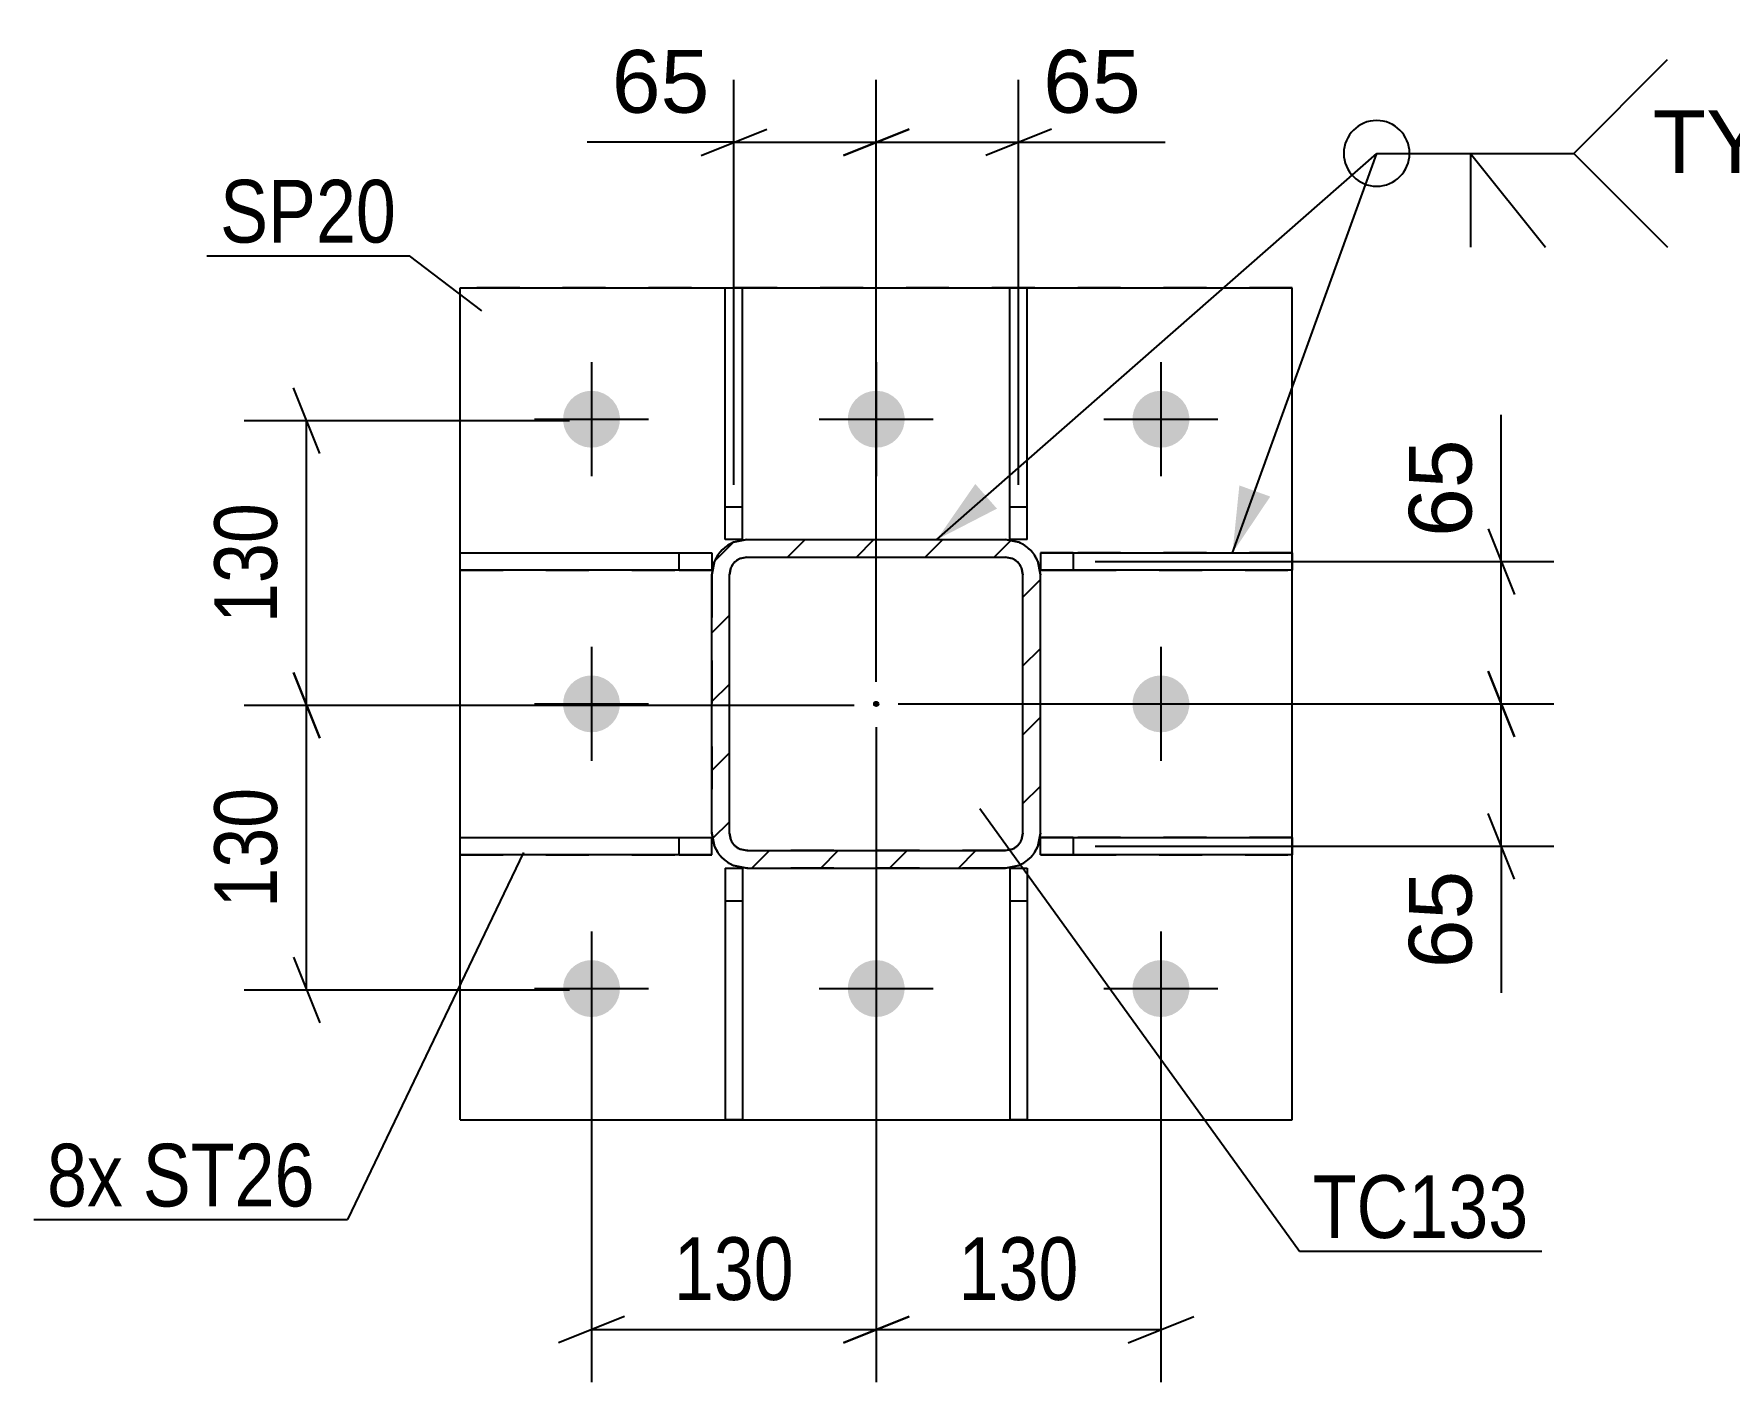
# Model space of a CAD drawing. Header units: millimetres. Extents: x 0 to 841, y 0 to 594.
# Drawn here: x 436.8 to 514.2, y 113.8 to 175.4 of the extents above; entities that cross this region are included whole.
import ezdxf

# ---------------------------------------------------------------- set-up
doc = ezdxf.new("R2010")
doc.units = ezdxf.units.MM
doc.linetypes.add('DXK_LINE_DOT2', pattern=[3.9198, 1.9599, -1.9599])
doc.linetypes.add('DXK_LINE_DOT3', pattern=[5.9187, 2.979, -0.9799, 0.9799, -0.9799])
doc.styles.add('Arial', font='ARIAL.TTF', dxfattribs={"height": 0.2})
doc.styles.add('Arial Narrow', font='ARIALN.TTF', dxfattribs={"height": 0.2})

# ---------------------------------------------------------------- blocks, each defined once
blk = doc.blocks.new('Part-318890635-5970 - 5917')
at = {"color": 2, "linetype": 'Continuous'}
for p, q in [((468.322, 152.267), (468.322, 163.767)), ((468.322, 163.767), (469.122, 163.767)), ((469.122, 152.267), (469.122, 163.767)), ((469.122, 152.267), (468.322, 152.267)), ((468.322, 152.267), (468.322, 152.267)), ((469.122, 152.267), (469.122, 152.267))]:
    blk.add_line(p, q, dxfattribs=at)
at = {"color": 7, "linetype": 'DXK_LINE_DOT2'}
for p, q in [((468.322, 153.767), (469.122, 153.767)), ((469.122, 152.267), (468.322, 152.267)), ((468.322, 152.267), (468.322, 152.267)), ((469.122, 152.267), (469.122, 152.267))]:
    blk.add_line(p, q, dxfattribs=at)
blk = doc.blocks.new('Part-318890635-5960 - 5917')
at = {"color": 2, "linetype": 'Continuous'}
for p, q in [((482.722, 151.667), (482.722, 151.667)), ((482.722, 151.667), (494.222, 151.667)), ((482.722, 151.667), (482.722, 150.867)), ((494.222, 151.667), (494.222, 150.867)), ((494.222, 150.867), (482.722, 150.867))]:
    blk.add_line(p, q, dxfattribs=at)
at = {"color": 7, "linetype": 'DXK_LINE_DOT2'}
for p, q in [((484.222, 151.667), (482.722, 151.667)), ((494.222, 151.667), (484.222, 151.667)), ((484.222, 151.667), (484.222, 150.867)), ((482.722, 150.867), (484.222, 150.867)), ((484.222, 150.867), (494.222, 150.867))]:
    blk.add_line(p, q, dxfattribs=at)
blk = doc.blocks.new('Bolt-318890635-5928 - 5917')
at = {"linetype": 'Continuous'}
for points in [[(462.201, 156.467), (461.931, 156.5), (461.674, 156.588), (461.441, 156.728), (461.242, 156.913), (461.086, 157.135), (460.979, 157.386), (460.927, 157.652), (460.932, 157.924), (460.993, 158.189), (461.108, 158.435), (461.271, 158.652), (461.476, 158.831), (461.714, 158.963), (461.973, 159.043), (462.244, 159.066), (462.514, 159.033), (462.771, 158.945), (463.004, 158.805), (463.203, 158.62), (463.359, 158.398), (463.465, 158.148), (463.517, 157.881), (463.513, 157.609), (463.452, 157.344), (463.337, 157.098), (463.174, 156.881), (462.969, 156.702), (462.731, 156.57), (462.471, 156.491)], [(475.201, 156.467), (474.931, 156.5), (474.674, 156.588), (474.441, 156.728), (474.242, 156.913), (474.086, 157.135), (473.979, 157.386), (473.927, 157.652), (473.932, 157.924), (473.993, 158.189), (474.108, 158.435), (474.271, 158.652), (474.476, 158.831), (474.714, 158.963), (474.973, 159.042), (475.244, 159.066), (475.514, 159.033), (475.771, 158.945), (476.004, 158.805), (476.203, 158.62), (476.359, 158.398), (476.465, 158.148), (476.517, 157.881), (476.513, 157.609), (476.452, 157.344), (476.337, 157.098), (476.174, 156.881), (475.969, 156.702), (475.731, 156.57), (475.471, 156.491)], [(488.201, 156.467), (487.931, 156.5), (487.674, 156.588), (487.441, 156.728), (487.242, 156.913), (487.086, 157.135), (486.979, 157.386), (486.927, 157.652), (486.932, 157.924), (486.993, 158.189), (487.108, 158.435), (487.271, 158.652), (487.476, 158.831), (487.714, 158.963), (487.973, 159.042), (488.244, 159.066), (488.514, 159.033), (488.771, 158.945), (489.004, 158.805), (489.203, 158.62), (489.359, 158.398), (489.465, 158.148), (489.517, 157.881), (489.513, 157.609), (489.452, 157.344), (489.337, 157.098), (489.174, 156.881), (488.969, 156.702), (488.731, 156.57), (488.471, 156.491)], [(462.201, 143.467), (461.931, 143.5), (461.674, 143.588), (461.441, 143.728), (461.242, 143.913), (461.086, 144.135), (460.979, 144.386), (460.927, 144.652), (460.932, 144.924), (460.993, 145.189), (461.108, 145.435), (461.271, 145.652), (461.476, 145.831), (461.714, 145.963), (461.973, 146.043), (462.244, 146.066), (462.514, 146.033), (462.771, 145.945), (463.004, 145.805), (463.203, 145.62), (463.359, 145.398), (463.465, 145.148), (463.517, 144.881), (463.513, 144.609), (463.452, 144.344), (463.337, 144.098), (463.174, 143.881), (462.969, 143.702), (462.731, 143.57), (462.471, 143.491)], [(488.201, 143.467), (487.931, 143.5), (487.674, 143.588), (487.441, 143.728), (487.242, 143.913), (487.086, 144.135), (486.979, 144.386), (486.927, 144.652), (486.932, 144.924), (486.993, 145.189), (487.108, 145.435), (487.271, 145.652), (487.476, 145.831), (487.714, 145.963), (487.973, 146.042), (488.244, 146.066), (488.514, 146.033), (488.771, 145.945), (489.004, 145.805), (489.203, 145.62), (489.359, 145.398), (489.465, 145.148), (489.517, 144.881), (489.513, 144.609), (489.452, 144.344), (489.337, 144.098), (489.174, 143.881), (488.969, 143.702), (488.731, 143.57), (488.471, 143.491)], [(462.201, 130.467), (461.931, 130.5), (461.674, 130.588), (461.441, 130.728), (461.242, 130.913), (461.086, 131.135), (460.979, 131.386), (460.927, 131.652), (460.932, 131.924), (460.993, 132.189), (461.108, 132.435), (461.271, 132.652), (461.476, 132.831), (461.713, 132.963), (461.973, 133.043), (462.244, 133.066), (462.514, 133.033), (462.771, 132.945), (463.004, 132.805), (463.203, 132.62), (463.359, 132.398), (463.465, 132.148), (463.517, 131.881), (463.513, 131.609), (463.452, 131.344), (463.337, 131.098), (463.174, 130.881), (462.969, 130.702), (462.731, 130.57), (462.471, 130.491)], [(475.201, 130.467), (474.931, 130.5), (474.674, 130.588), (474.441, 130.728), (474.242, 130.913), (474.086, 131.135), (473.979, 131.386), (473.927, 131.652), (473.932, 131.924), (473.993, 132.189), (474.108, 132.435), (474.271, 132.652), (474.476, 132.831), (474.713, 132.963), (474.973, 133.042), (475.244, 133.066), (475.514, 133.033), (475.771, 132.945), (476.004, 132.805), (476.203, 132.62), (476.359, 132.398), (476.465, 132.148), (476.517, 131.881), (476.513, 131.609), (476.452, 131.344), (476.337, 131.098), (476.174, 130.881), (475.969, 130.702), (475.731, 130.57), (475.471, 130.491)], [(488.201, 130.467), (487.931, 130.5), (487.674, 130.588), (487.441, 130.728), (487.242, 130.913), (487.086, 131.135), (486.979, 131.386), (486.927, 131.652), (486.932, 131.924), (486.993, 132.189), (487.108, 132.435), (487.271, 132.652), (487.476, 132.831), (487.713, 132.963), (487.973, 133.042), (488.244, 133.066), (488.514, 133.033), (488.771, 132.945), (489.004, 132.805), (489.203, 132.62), (489.359, 132.398), (489.465, 132.148), (489.517, 131.881), (489.513, 131.609), (489.452, 131.344), (489.337, 131.098), (489.174, 130.881), (488.969, 130.702), (488.731, 130.57), (488.471, 130.491)]]:
    blk.add_hatch(color=1, dxfattribs=at).paths.add_polyline_path(points)
at = {"color": 1, "linetype": 'Continuous'}
for p, q in [((462.222, 160.366), (462.222, 155.166)), ((475.222, 160.366), (475.222, 155.166)), ((488.222, 160.366), (488.222, 155.166)), ((459.622, 157.766), (464.822, 157.766)), ((472.622, 157.766), (477.822, 157.766)), ((485.622, 157.766), (490.822, 157.766)), ((462.222, 147.366), (462.222, 142.166)), ((488.222, 147.366), (488.222, 142.166)), ((459.622, 144.766), (464.822, 144.766)), ((485.622, 144.766), (490.822, 144.766)), ((462.222, 134.366), (462.222, 129.166)), ((475.222, 134.366), (475.222, 129.166)), ((488.222, 134.366), (488.222, 129.166)), ((459.622, 131.766), (464.822, 131.766)), ((472.622, 131.766), (477.822, 131.766)), ((485.622, 131.766), (490.822, 131.766))]:
    blk.add_line(p, q, dxfattribs=at)
blk = doc.blocks.new('Part-318890635-5950 - 5917')
at = {"color": 2, "linetype": 'Continuous'}
for p, q in [((456.222, 150.867), (456.222, 151.667)), ((456.222, 151.667), (467.722, 151.667)), ((467.722, 151.667), (467.722, 150.867)), ((467.722, 150.867), (456.222, 150.867)), ((467.722, 150.867), (467.722, 150.867))]:
    blk.add_line(p, q, dxfattribs=at)
at = {"color": 7, "linetype": 'DXK_LINE_DOT2'}
for p, q in [((456.222, 151.667), (466.222, 151.667)), ((466.222, 150.867), (466.222, 151.667)), ((466.222, 151.667), (467.722, 151.667)), ((456.222, 150.867), (466.222, 150.867)), ((466.222, 150.867), (467.722, 150.867)), ((467.722, 150.867), (467.722, 150.867))]:
    blk.add_line(p, q, dxfattribs=at)
blk = doc.blocks.new('Part-318890635-5955 - 5917')
at = {"color": 2, "linetype": 'Continuous'}
for p, q in [((456.222, 137.867), (456.222, 138.667)), ((456.222, 138.667), (467.722, 138.667)), ((467.722, 137.867), (467.722, 138.667)), ((467.722, 137.867), (456.222, 137.867)), ((467.722, 137.867), (467.722, 137.867))]:
    blk.add_line(p, q, dxfattribs=at)
at = {"color": 7, "linetype": 'DXK_LINE_DOT2'}
for p, q in [((456.222, 138.667), (466.222, 138.667)), ((466.222, 137.867), (466.222, 138.667)), ((466.222, 138.667), (467.722, 138.667)), ((456.222, 137.867), (466.222, 137.867)), ((466.222, 137.867), (467.722, 137.867)), ((467.722, 137.867), (467.722, 137.867))]:
    blk.add_line(p, q, dxfattribs=at)
blk = doc.blocks.new('Part-318890635-5965 - 5917')
at = {"color": 2, "linetype": 'Continuous'}
for p, q in [((482.722, 138.667), (482.722, 138.667)), ((482.722, 138.667), (494.222, 138.667)), ((482.722, 137.867), (482.722, 138.667)), ((494.222, 138.667), (494.222, 137.867)), ((494.222, 137.867), (482.722, 137.867))]:
    blk.add_line(p, q, dxfattribs=at)
at = {"color": 7, "linetype": 'DXK_LINE_DOT2'}
for p, q in [((484.222, 138.667), (482.722, 138.667)), ((494.222, 138.667), (484.222, 138.667)), ((484.222, 138.667), (484.222, 137.867)), ((482.722, 137.867), (482.722, 137.867)), ((482.722, 137.867), (484.222, 137.867)), ((484.222, 137.867), (494.222, 137.867))]:
    blk.add_line(p, q, dxfattribs=at)
blk = doc.blocks.new('Part-318890635-5975 - 5917')
at = {"color": 2, "linetype": 'Continuous'}
for p, q in [((481.322, 152.267), (481.322, 163.767)), ((481.322, 163.767), (482.122, 163.767)), ((482.122, 152.267), (482.122, 163.767)), ((482.122, 152.267), (481.322, 152.267)), ((481.322, 152.267), (481.322, 152.267)), ((482.122, 152.267), (482.122, 152.267))]:
    blk.add_line(p, q, dxfattribs=at)
at = {"color": 7, "linetype": 'DXK_LINE_DOT2'}
for p, q in [((481.322, 153.767), (482.122, 153.767)), ((482.122, 152.267), (481.322, 152.267)), ((481.322, 152.267), (481.322, 152.267)), ((482.122, 152.267), (482.122, 152.267))]:
    blk.add_line(p, q, dxfattribs=at)
blk = doc.blocks.new('Part-318890635-5980 - 5917')
at = {"color": 2, "linetype": 'Continuous'}
for p, q in [((468.322, 137.267), (468.322, 137.267)), ((468.322, 137.267), (468.322, 125.767)), ((468.322, 137.267), (469.122, 137.267)), ((469.122, 137.267), (469.122, 137.267)), ((469.122, 137.267), (469.122, 125.767)), ((469.122, 125.767), (468.322, 125.767))]:
    blk.add_line(p, q, dxfattribs=at)
at = {"color": 7, "linetype": 'DXK_LINE_DOT2'}
for p, q in [((468.322, 137.267), (469.122, 137.267)), ((468.322, 135.767), (469.122, 135.767))]:
    blk.add_line(p, q, dxfattribs=at)
blk = doc.blocks.new('Part-318890635-5985 - 5917')
at = {"color": 2, "linetype": 'Continuous'}
for p, q in [((481.322, 137.267), (481.322, 137.267)), ((481.322, 137.267), (481.322, 125.767)), ((481.322, 137.267), (482.122, 137.267)), ((482.122, 137.267), (482.122, 137.267)), ((482.122, 137.267), (482.122, 125.767)), ((482.122, 125.767), (481.322, 125.767))]:
    blk.add_line(p, q, dxfattribs=at)
at = {"color": 7, "linetype": 'DXK_LINE_DOT2'}
for p, q in [((481.322, 137.267), (482.122, 137.267)), ((481.322, 135.767), (482.122, 135.767))]:
    blk.add_line(p, q, dxfattribs=at)
blk = doc.blocks.new('Part-318890635-6032 - 5917')
at = {"color": 2, "linetype": 'Continuous'}
for p, q in [((456.222, 163.767), (456.222, 163.767)), ((456.222, 163.767), (494.222, 163.767)), ((456.222, 125.767), (456.222, 163.767)), ((494.222, 163.767), (494.222, 163.766)), ((494.222, 125.766), (494.222, 163.767)), ((456.222, 125.767), (494.222, 125.767))]:
    blk.add_line(p, q, dxfattribs=at)
at = {"color": 7, "linetype": 'DXK_LINE_DOT2'}
for p, q in [((494.222, 163.766), (456.222, 163.767)), ((456.222, 125.767), (456.222, 125.767)), ((456.222, 125.767), (494.222, 125.766)), ((494.222, 125.767), (494.222, 125.766))]:
    blk.add_line(p, q, dxfattribs=at)
blk = doc.blocks.new('Part-318890635-6041 - 5917')
at = {"linetype": 'Continuous'}
h = blk.add_hatch(dxfattribs=at)
h.set_pattern_fill('', scale=0.7, style=0, pattern_type=0)
h.set_pattern_definition([(45, (468.71, 152.1452), (-1.57154, 1.57154), [])])
h.paths.add_polyline_path([(469.322, 152.267), (468.71, 152.145), (468.191, 151.798), (467.844, 151.279), (467.722, 150.667), (467.722, 138.867), (467.844, 138.255), (468.191, 137.736), (468.71, 137.389), (469.322, 137.267), (481.122, 137.267), (481.735, 137.389), (482.254, 137.736), (482.601, 138.255), (482.722, 138.867), (482.722, 150.667), (482.601, 151.279), (482.254, 151.798), (481.735, 152.145), (481.122, 152.267)])
h.paths.add_polyline_path([(481.122, 151.467), (481.428, 151.406), (481.688, 151.233), (481.861, 150.973), (481.922, 150.667), (481.922, 138.867), (481.861, 138.561), (481.688, 138.301), (481.428, 138.128), (481.122, 138.067), (469.322, 138.067), (469.016, 138.128), (468.757, 138.301), (468.583, 138.561), (468.522, 138.867), (468.522, 150.667), (468.583, 150.973), (468.757, 151.233), (469.016, 151.406), (469.322, 151.467)])
blk.add_hatch(color=246, dxfattribs=at).paths.add_polyline_path([(475.222, 144.667, -1), (475.222, 144.867, -1)])
at = {"color": 7, "linetype": 'DXK_LINE_DOT2'}
for p, q in [((468.71, 152.145), (469.322, 152.267)), ((469.322, 152.267), (481.122, 152.267)), ((481.122, 152.267), (481.735, 152.145)), ((467.722, 150.667), (467.844, 151.279)), ((468.583, 150.973), (468.522, 150.667)), ((469.322, 151.467), (469.016, 151.406)), ((469.322, 151.467), (481.122, 151.467)), ((481.428, 151.406), (481.122, 151.467)), ((481.922, 150.667), (481.861, 150.973)), ((482.601, 151.279), (482.722, 150.667)), ((467.722, 150.667), (467.722, 138.867)), ((468.522, 138.867), (468.522, 150.667)), ((481.922, 138.867), (481.922, 150.667)), ((482.722, 138.867), (482.722, 150.667)), ((467.844, 138.254), (467.722, 138.867)), ((468.522, 138.867), (468.583, 138.56)), ((481.861, 138.56), (481.922, 138.867)), ((482.722, 138.867), (482.601, 138.254)), ((469.016, 138.127), (469.322, 138.067)), ((481.122, 138.067), (469.322, 138.067)), ((481.122, 138.067), (481.428, 138.127)), ((469.322, 137.267), (468.71, 137.388)), ((481.122, 137.267), (469.322, 137.267)), ((481.735, 137.388), (481.122, 137.267))]:
    blk.add_line(p, q, dxfattribs=at)
at = {"color": 2, "linetype": 'Continuous'}
for p, q in [((469.322, 152.267), (468.71, 152.145)), ((469.322, 152.267), (469.322, 152.267)), ((469.322, 152.267), (481.122, 152.267)), ((481.122, 152.267), (481.122, 152.267)), ((481.735, 152.145), (481.122, 152.267)), ((467.844, 151.279), (467.722, 150.667)), ((468.522, 150.667), (468.583, 150.973)), ((469.016, 151.406), (469.322, 151.467)), ((469.322, 151.467), (469.322, 151.467)), ((469.322, 151.467), (481.122, 151.467)), ((481.122, 151.467), (481.122, 151.467)), ((481.122, 151.467), (481.428, 151.406)), ((481.861, 150.973), (481.922, 150.667)), ((482.722, 150.667), (482.601, 151.279)), ((467.722, 150.667), (467.722, 150.667)), ((467.722, 138.867), (467.722, 150.667)), ((468.522, 150.667), (468.522, 150.667)), ((468.522, 138.867), (468.522, 150.667)), ((481.922, 150.667), (481.922, 150.667)), ((481.922, 138.867), (481.922, 150.667)), ((482.722, 150.667), (482.722, 150.667)), ((482.722, 138.867), (482.722, 150.667)), ((467.722, 138.867), (467.722, 138.867)), ((467.722, 138.867), (467.844, 138.255)), ((468.522, 138.867), (468.522, 138.867)), ((468.583, 138.561), (468.522, 138.867)), ((481.922, 138.867), (481.861, 138.561)), ((481.922, 138.867), (481.922, 138.867)), ((482.601, 138.255), (482.722, 138.867)), ((482.722, 138.867), (482.722, 138.867)), ((469.322, 138.067), (469.016, 138.128)), ((469.322, 138.067), (469.322, 138.067)), ((469.322, 138.067), (481.122, 138.067)), ((481.428, 138.128), (481.122, 138.067)), ((481.122, 138.067), (481.122, 138.067)), ((468.71, 137.389), (469.322, 137.267)), ((469.322, 137.267), (469.322, 137.267)), ((469.322, 137.267), (481.122, 137.267)), ((481.122, 137.267), (481.735, 137.389)), ((481.122, 137.267), (481.122, 137.267))]:
    blk.add_line(p, q, dxfattribs=at)
at = {"color": 7, "linetype": 'DXK_LINE_DOT3'}
blk.add_line((475.222, 144.767), (475.222, 144.766), dxfattribs=at)
at = {"color": 246, "linetype": 'DXK_LINE_DOT2'}
blk.add_line((475.222, 144.767), (475.222, 144.766), dxfattribs=at)
at = {"color": 246, "linetype": 'Continuous'}
blk.add_circle((475.222, 144.767), 0.1, dxfattribs=at)
at = {"color": 7, "linetype": 'DXK_LINE_DOT2'}
for centre, radius, start, end in [((469.322, 150.667), 1.6, 112.4999, 157.4999), ((481.122, 150.667), 1.6, 22.4999, 67.4999), ((469.322, 150.667), 0.8, 112.4999, 157.4999), ((481.122, 150.667), 0.8, 22.4999, 67.4999), ((469.322, 138.867), 0.8, 202.4999, 247.4999), ((481.122, 138.867), 0.8, 292.4999, 337.4999), ((469.322, 138.867), 1.6, 202.4999, 247.4999), ((481.122, 138.867), 1.6, 292.4999, 337.4999)]:
    blk.add_arc(centre, radius, start, end, dxfattribs=at)
at = {"color": 2, "linetype": 'Continuous'}
for centre, radius, start, end in [((469.322, 150.667), 1.6, 112.4999, 157.4999), ((481.122, 150.667), 1.6, 22.4999, 67.4999), ((469.322, 150.667), 0.8, 112.4999, 157.4999), ((481.122, 150.667), 0.8, 22.4999, 67.4999), ((469.322, 138.867), 0.8, 202.4999, 247.4999), ((481.122, 138.867), 0.8, 292.4999, 337.4999), ((469.322, 138.867), 1.6, 202.4999, 247.4999), ((481.122, 138.867), 1.6, 292.4999, 337.4999)]:
    blk.add_arc(centre, radius, start, end, dxfattribs=at)
blk = doc.blocks.new('StraightDimension-318890635-6078 - 5917')
at = {"color": 7, "linetype": 'Continuous'}
for p, q in [((475.222, 143.7), (475.222, 113.795)), ((462.222, 130.7), (462.222, 113.795)), ((463.722, 116.795), (460.722, 115.595)), ((462.222, 116.195), (475.222, 116.195)), ((473.722, 115.595), (476.722, 116.795))]:
    blk.add_line(p, q, dxfattribs=at)
at = {"color": 0}
blk.add_wipeout([(472.065, 116.945), (472.065, 121.145), (465.38, 121.145), (465.38, 116.945)], dxfattribs=at)
at = {"color": 3, "style": 'Arial Narrow'}
blk.add_text('130', height=2.8633, dxfattribs=at).set_placement((465.98, 117.545))
blk = doc.blocks.new('StraightDimension-318890635-6074 - 5917')
at = {"color": 7, "linetype": 'Continuous'}
for p, q in [((449.811, 156.2), (448.611, 159.2)), ((461.222, 157.7), (446.361, 157.7)), ((449.211, 144.7), (449.211, 157.7)), ((448.611, 146.2), (449.811, 143.2)), ((474.222, 144.7), (446.361, 144.7))]:
    blk.add_line(p, q, dxfattribs=at)
at = {"color": 0}
blk.add_wipeout([(448.461, 154.542), (444.261, 154.542), (444.261, 147.858), (448.461, 147.858)], dxfattribs=at)
at = {"color": 3, "style": 'Arial Narrow'}
blk.add_text('130', height=2.8633, rotation=90.00021, dxfattribs=at).set_placement((447.861, 148.458))
blk = doc.blocks.new('StraightDimension-318890635-6075 - 5917')
at = {"color": 7, "linetype": 'Continuous'}
for p, q in [((449.811, 143.2), (448.611, 146.2)), ((474.222, 144.7), (446.361, 144.7)), ((449.211, 131.7), (449.211, 144.7)), ((448.611, 133.2), (449.811, 130.2)), ((461.222, 131.7), (446.361, 131.7))]:
    blk.add_line(p, q, dxfattribs=at)
at = {"color": 0}
blk.add_wipeout([(448.461, 141.542), (444.261, 141.542), (444.261, 134.858), (448.461, 134.858)], dxfattribs=at)
at = {"color": 3, "style": 'Arial Narrow'}
blk.add_text('130', height=2.8633, rotation=90.00021, dxfattribs=at).set_placement((447.861, 135.458))
blk = doc.blocks.new('StraightDimension-318890635-6048 - 5917')
at = {"color": 7, "linetype": 'Continuous'}
for p, q in [((475.222, 145.768), (475.222, 173.263)), ((481.722, 154.767), (481.722, 173.263)), ((473.722, 169.813), (476.722, 171.013)), ((475.222, 170.413), (481.722, 170.413)), ((483.222, 171.013), (480.222, 169.813)), ((481.722, 170.413), (488.419, 170.413)), ((481.722, 170.413), (488.419, 170.413))]:
    blk.add_line(p, q, dxfattribs=at)
at = {"color": 0}
blk.add_wipeout([(487.894, 171.163), (487.894, 175.363), (482.247, 175.363), (482.247, 171.163)], dxfattribs=at)
at = {"color": 3, "style": 'Arial'}
blk.add_text('65', height=2.8652, dxfattribs=at).set_placement((482.847, 171.763))
blk = doc.blocks.new('StraightDimension-318890635-6054 - 5917')
at = {"color": 7, "linetype": 'Continuous'}
for p, q in [((468.722, 154.767), (468.722, 173.263)), ((475.222, 145.768), (475.222, 173.263)), ((468.722, 170.413), (462.025, 170.413)), ((468.722, 170.413), (462.025, 170.413)), ((467.222, 169.813), (470.222, 171.013)), ((468.722, 170.413), (475.222, 170.413)), ((476.722, 171.013), (473.722, 169.813))]:
    blk.add_line(p, q, dxfattribs=at)
at = {"color": 0}
blk.add_wipeout([(468.197, 171.163), (468.197, 175.363), (462.55, 175.363), (462.55, 171.163)], dxfattribs=at)
at = {"color": 3, "style": 'Arial'}
blk.add_text('65', height=2.8652, dxfattribs=at).set_placement((463.15, 171.763))
blk = doc.blocks.new('StraightDimension-318890635-6061 - 5917')
at = {"color": 7, "linetype": 'Continuous'}
for p, q in [((503.16, 146.268), (504.36, 143.268)), ((476.222, 144.768), (506.16, 144.768)), ((503.76, 138.267), (503.76, 144.768)), ((504.36, 136.767), (503.16, 139.767)), ((485.222, 138.267), (506.16, 138.267)), ((503.76, 138.267), (503.76, 131.569)), ((503.76, 138.267), (503.76, 131.569))]:
    blk.add_line(p, q, dxfattribs=at)
at = {"color": 0}
blk.add_wipeout([(503.01, 137.742), (498.81, 137.742), (498.81, 132.094), (503.01, 132.094)], dxfattribs=at)
at = {"color": 3, "style": 'Arial'}
blk.add_text('65', height=2.8652, rotation=90.00021, dxfattribs=at).set_placement((502.41, 132.694))
blk = doc.blocks.new('StraightDimension-318890635-6067 - 5917')
at = {"color": 7, "linetype": 'Continuous'}
for p, q in [((503.76, 151.267), (503.76, 157.964)), ((503.76, 151.267), (503.76, 157.964)), ((503.16, 152.767), (504.36, 149.767)), ((485.222, 151.267), (506.16, 151.267)), ((503.76, 144.768), (503.76, 151.267)), ((504.36, 143.268), (503.16, 146.268)), ((476.222, 144.768), (506.16, 144.768))]:
    blk.add_line(p, q, dxfattribs=at)
at = {"color": 0}
blk.add_wipeout([(503.01, 157.439), (498.81, 157.439), (498.81, 151.792), (503.01, 151.792)], dxfattribs=at)
at = {"color": 3, "style": 'Arial'}
blk.add_text('65', height=2.8652, rotation=90.00021, dxfattribs=at).set_placement((502.41, 152.392))
blk = doc.blocks.new('StraightDimension-318890635-6077 - 5917')
at = {"color": 7, "linetype": 'Continuous'}
for p, q in [((475.222, 143.7), (475.222, 113.795)), ((488.222, 130.7), (488.222, 113.795)), ((476.722, 116.795), (473.722, 115.595)), ((475.222, 116.195), (488.222, 116.195)), ((486.722, 115.595), (489.722, 116.795))]:
    blk.add_line(p, q, dxfattribs=at)
at = {"color": 0}
blk.add_wipeout([(485.065, 116.945), (485.065, 121.145), (478.38, 121.145), (478.38, 116.945)], dxfattribs=at)
at = {"color": 3, "style": 'Arial Narrow'}
blk.add_text('130', height=2.8633, dxfattribs=at).set_placement((478.98, 117.545))
blk = doc.blocks.new('Mark-318890635-6028 - 5917')
at = {"color": 30, "linetype": 'Continuous'}
for p in [(444.665, 165.234), (457.214, 162.714)]:
    blk.add_line(p, (453.905, 165.234), dxfattribs=at)
at = {"color": 0}
blk.add_wipeout([(453.305, 165.834), (453.305, 168.834), (445.265, 168.834), (445.265, 165.834)], dxfattribs=at)
blk.add_wipeout([(453.305, 165.834), (453.305, 168.834), (445.265, 168.834), (445.265, 165.834)], dxfattribs=at)
at = {"color": 3, "style": 'Arial Narrow'}
blk.add_text('SP20', height=2.8633, dxfattribs=at).set_placement((445.265, 165.834))
blk = doc.blocks.new('Mark-318890635-6037 - 5917')
at = {"color": 30, "linetype": 'Continuous'}
for p, q in [((479.955, 139.986), (494.55, 119.776)), ((494.55, 119.776), (505.614, 119.776))]:
    blk.add_line(p, q, dxfattribs=at)
at = {"color": 0}
blk.add_wipeout([(505.014, 120.376), (505.014, 123.376), (495.15, 123.376), (495.15, 120.376)], dxfattribs=at)
blk.add_wipeout([(505.014, 120.376), (505.014, 123.376), (495.15, 123.376), (495.15, 120.376)], dxfattribs=at)
at = {"color": 3, "style": 'Arial Narrow'}
blk.add_text('TC133', height=2.8633, dxfattribs=at).set_placement((495.15, 120.376))
blk = doc.blocks.new('WeldMark-318890635-6079 - 5917')
at = {"linetype": 'Continuous'}
for points in [[(480.736, 153.683), (477.987, 152.267), (479.746, 154.81)], [(493.215, 154.234), (491.491, 151.667), (491.804, 154.743)]]:
    blk.add_hatch(color=30, dxfattribs=at).paths.add_polyline_path(points)
at = {"color": 30, "linetype": 'Continuous'}
for p, q in [((477.987, 152.267), (498.074, 169.908)), ((491.491, 151.667), (498.074, 169.908)), ((498.074, 169.908), (507.074, 169.908))]:
    blk.add_line(p, q, dxfattribs=at)
at = {"color": 3, "linetype": 'Continuous'}
for q in [(505.788, 165.623), (502.36, 165.623)]:
    blk.add_line((502.36, 169.908), q, dxfattribs=at)
for start, end in [(90, 270), (270, 90)]:
    blk.add_arc((498.074, 169.908), 1.5, start, end, dxfattribs=at)
at = {"color": 0, "linetype": 'Continuous'}
blk.add_wipeout([(518.45, 169.008), (518.45, 172.008), (510.674, 172.008), (510.674, 169.008)], dxfattribs=at)
blk.add_wipeout([(518.45, 169.008), (518.45, 172.008), (510.674, 172.008), (510.674, 169.008)], dxfattribs=at)
at = {"color": 3, "linetype": 'Continuous'}
for q in [(511.36, 174.194), (511.36, 165.623)]:
    blk.add_line((507.074, 169.908), q, dxfattribs=at)
at = {"color": 3, "linetype": 'Continuous', "style": 'Arial'}
blk.add_text('TYP', height=2.8652, dxfattribs=at).set_placement((510.674, 169.008))
blk = doc.blocks.new('MarkSet-318890635-6136 - 5917')
at = {"color": 30, "linetype": 'Continuous'}
for p in [(459.122, 137.983), (436.761, 121.216)]:
    blk.add_line(p, (451.087, 121.216), dxfattribs=at)
at = {"color": 0}
for points in [[(440.833, 121.816), (440.833, 124.816), (437.361, 124.816), (437.361, 121.816)], [(449.587, 121.816), (449.587, 124.816), (441.733, 124.816), (441.733, 121.816)]]:
    blk.add_wipeout(points, dxfattribs=at)
for points in [[(440.833, 121.816), (440.833, 124.816), (437.361, 124.816), (437.361, 121.816)], [(449.587, 121.816), (449.587, 124.816), (441.733, 124.816), (441.733, 121.816)]]:
    blk.add_wipeout(points, dxfattribs=at)
at = {"color": 3, "style": 'Arial Narrow'}
for s, p in [('8x', (437.361, 121.816)), ('ST26', (441.733, 121.816))]:
    blk.add_text(s, height=2.8633, dxfattribs=at).set_placement(p)

msp = doc.modelspace()

# ---------------------------------------------------------------- block references
for name in ['Part-318890635-6032 - 5917', 'Part-318890635-5970 - 5917', 'Part-318890635-5975 - 5917', 'Bolt-318890635-5928 - 5917', 'Part-318890635-6041 - 5917', 'Part-318890635-5950 - 5917', 'Part-318890635-5960 - 5917', 'Part-318890635-5955 - 5917', 'Part-318890635-5965 - 5917', 'Part-318890635-5980 - 5917', 'Part-318890635-5985 - 5917']:
    msp.add_blockref(name, (0, 0))

# ---------------------------------------------------------------- next in the draw order: block references
for name in ['Mark-318890635-6028 - 5917', 'StraightDimension-318890635-6078 - 5917']:
    msp.add_blockref(name, (0, 0))

# ---------------------------------------------------------------- next in the draw order: block references
msp.add_blockref('StraightDimension-318890635-6074 - 5917', (0, 0))

# ---------------------------------------------------------------- next in the draw order: block references
msp.add_blockref('StraightDimension-318890635-6075 - 5917', (0, 0))

# ---------------------------------------------------------------- next in the draw order: block references
for name in ['StraightDimension-318890635-6048 - 5917', 'MarkSet-318890635-6136 - 5917']:
    msp.add_blockref(name, (0, 0))

# ---------------------------------------------------------------- next in the draw order: block references
msp.add_blockref('StraightDimension-318890635-6054 - 5917', (0, 0))

# ---------------------------------------------------------------- next in the draw order: block references
msp.add_blockref('StraightDimension-318890635-6061 - 5917', (0, 0))

# ---------------------------------------------------------------- next in the draw order: block references
msp.add_blockref('StraightDimension-318890635-6067 - 5917', (0, 0))

# ---------------------------------------------------------------- next in the draw order: block references
for name in ['WeldMark-318890635-6079 - 5917', 'StraightDimension-318890635-6077 - 5917']:
    msp.add_blockref(name, (0, 0))

# ---------------------------------------------------------------- next in the draw order: block references
msp.add_blockref('Mark-318890635-6037 - 5917', (0, 0))

doc.saveas('drawing.dxf')
